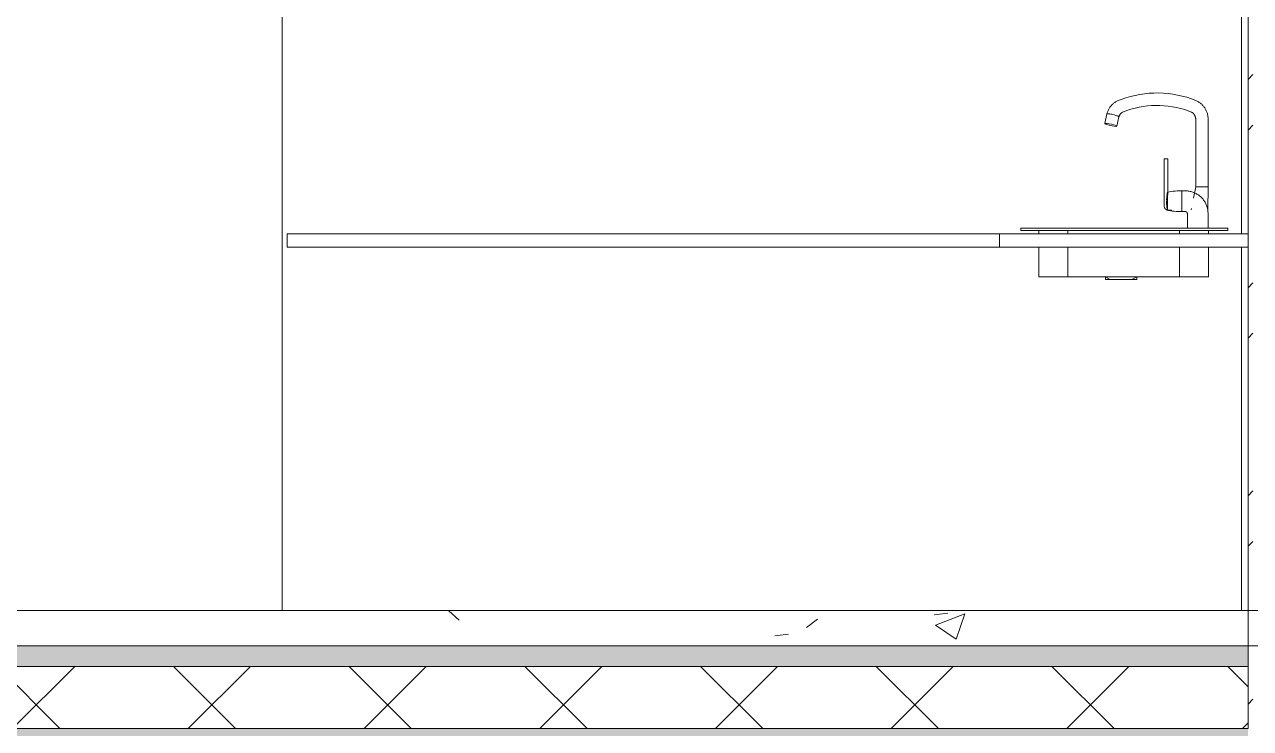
# Model space of a CAD drawing. Header units: millimetres. Extents: x -12186 to 152825, y -4386 to 9463.
# Drawn here: x 52088 to 55049, y -285 to 1416 of the extents above; entities that cross this region are included whole.
import ezdxf

# ---------------------------------------------------------------- set-up
doc = ezdxf.new("R2010")
doc.units = ezdxf.units.MM
doc.linetypes.add('1000 Dashed', pattern=[2, 1, -1])
for name, color, linetype, lineweight in [('A-DETL-GENF', 92, 'Continuous', 5), ('A-DETL-THIN', 151, 'Continuous', 5), ('A-FLOR', 192, 'Continuous', 9), ('A-FLOR-LEVL', 51, 'Continuous', 5), ('A-FLOR-PATT', 8, 'Continuous', 9), ('A-WALL', 113, 'Continuous', 9), ('A-WALL-PATT', 111, 'Continuous', 9), ('C-BLDG-PADS', 91, 'Continuous', 5), ('I-WALL', 2, 'Continuous', 9), ('P-SANR-FIXT', 6, 'Continuous', 5), ('Q-CASE', 31, 'Continuous', 5)]:
    doc.layers.add(name, color=color, linetype=linetype, lineweight=lineweight)
pattern_1 = [(45, (47874, 3166.03), (-251.447, 251.447), []), (45, (47874, 3547.03), (-251.447, 251.447), [])]
pattern_2 = [(50, (47874, 3166), (728.737, -63.756), [76.2, -838.2]), (355, (47874, 3166), (-140.97, 764.23), [60.96, -670.56]), (100.451, (47934.7, 3160.7), (587.77, 700.467), [64.76, -712.36]), (46.184, (47874, 3369.2), (1084.32, -168.17), [114.3, -1257.3]), (96.636, (47964.3, 3355.2), (949.61, 989.71), [97.14, -1068.54]), (351.184, (47874, 3369.2), (949.62, 989.7), [91.44, -1005.84]), (21, (47975.6, 3318.4), (606.46, -409.06), [76.2, -838.2]), (326, (47975.6, 3318.4), (247.21, 736.75), [60.96, -670.56]), (71.451, (48026.1, 3284.34), (853.67, 327.685), [64.76, -712.36]), (37.5, (47873.98, 3166.03), (12.355, 338.22), [33.528, -628.904, 33.528, -647.192, -673.1]), (37.5, (47873.98, 3166.03), (12.355, 338.22), [-1343.152, 33.528, -639.572]), (7.5, (47874, 3166.03), (267.279, 400.722), [33.528, -354.584, 33.528, -613.664, -256.54]), (7.5, (47874, 3166.03), (267.279, 400.722), [-1035.304, 33.528, -223.012]), (327.5, (47647.42, 3166.03), (542.363, -22.915), [33.528, -220.472, 33.528, -758.952, -1051.56]), (327.5, (47647.42, 3166.03), (542.363, -22.915), [-1046.48, 33.528, -1018.032]), (317.5, (47545.8, 3166.03), (592.517, 101.707), [33.528, -296.672, 33.528, -492.76, -746.76]), (317.5, (47545.8, 3166.03), (592.517, 101.707), [-856.49, 33.53, -713.23])]

# ---------------------------------------------------------------- blocks, each defined once
blk = doc.blocks.new('Casework 1 - Casework 1-941583-Section B-B')
at = {"layer": 'Q-CASE'}
for p, q in [((5228.7, 910), (6948.7, 910)), ((5228.7, 878), (5228.7, 910)), ((7548.7, 910), (6948.7, 910)), ((6948.7, 910), (6948.7, 878)), ((7548.7, 878), (7548.7, 910)), ((6948.7, 878), (5228.7, 878)), ((6948.7, 878), (7548.7, 878))]:
    blk.add_line(p, q, dxfattribs=at)
blk = doc.blocks.new('Kitchensingle  Sink - Kitchensingle  Sink-1107372-Section B-B')
at = {"layer": 'P-SANR-FIXT'}
for p, q in [((6999.7, 924), (6999.7, 918)), ((7037.7, 924), (6999.7, 924)), ((6999.7, 918), (7037.7, 918)), ((7037.7, 924), (7461.7, 924)), ((7037.7, 924), (7461.7, 924)), ((7461.7, 918), (7037.7, 918)), ((7043.2, 918), (7043.2, 910)), ((7113.6, 918), (7113.6, 910)), ((7382.9, 910), (7382.9, 918)), ((7453.2, 910), (7453.2, 918)), ((7499.7, 924), (7461.7, 924)), ((7461.7, 918), (7499.7, 918)), ((7499.7, 918), (7499.7, 924)), ((7043.2, 878), (7043.2, 811.5)), ((7113.6, 878), (7113.6, 811.5)), ((7382.9, 811.5), (7382.9, 878)), ((7453.2, 811.5), (7453.2, 878)), ((7043.2, 811.5), (7043.2, 806.5)), ((7043.2, 806.5), (7051.1, 806.5)), ((7051.1, 806.5), (7113.6, 806.5)), ((7113.6, 806.5), (7113.6, 811.5)), ((7382.9, 806.5), (7113.6, 806.5)), ((7204.2, 806.5), (7216.2, 800)), ((7204.2, 806.5), (7204.2, 800)), ((7204.2, 800), (7242.2, 800)), ((7242.2, 800), (7280.2, 800)), ((7268.2, 800), (7280.2, 806.5)), ((7280.2, 800), (7280.2, 806.5)), ((7382.9, 806.5), (7382.9, 811.5)), ((7382.9, 806.5), (7445.4, 806.5)), ((7445.4, 806.5), (7453.2, 806.5)), ((7453.2, 806.5), (7453.2, 811.5))]:
    blk.add_line(p, q, dxfattribs=at)
blk = doc.blocks.new('Tap _3_ - Tap _3_-1107360-Section B-B')
at = {"layer": 'P-SANR-FIXT'}
for p, q in [((7207.8, 1199.9), (7202.7, 1176.6)), ((7232, 1170.3), (7236.9, 1192.7)), ((7422.6, 1185.5), (7422.6, 1023.9)), ((7452.6, 1023.9), (7452.6, 1185.5)), ((7346.5, 1091.6), (7346.5, 976.5)), ((7354.9, 1003.7), (7354.9, 1091.6)), ((7354.2, 967.5), (7354.2, 1010.1)), ((7397.2, 1014), (7389.2, 1014)), ((7389.2, 1014), (7389.2, 1009.2)), ((7389.2, 1009.2), (7389.2, 989)), ((7417.1, 996.5), (7422.6, 1023.9)), ((7422.6, 1023.9), (7437.6, 1023.9)), ((7437.6, 1023.9), (7445.1, 1023.9)), ((7445.1, 1023.9), (7448.2, 1023.9)), ((7448.2, 1023.9), (7452.6, 1023.9)), ((7451.5, 968.4), (7452.6, 1023.9)), ((7389.2, 989), (7389.2, 981.3)), ((7389.2, 981.2), (7389.2, 969.6)), ((7355.7, 967.3), (7364.8, 967.3)), ((7389.2, 968.8), (7389.2, 964)), ((7389.2, 964), (7397.2, 964)), ((7402.2, 959), (7402.2, 924)), ((7411.5, 968.4), (7412, 971)), ((7452.2, 924), (7452.2, 959))]:
    blk.add_line(p, q, dxfattribs=at)
at = {"layer": 'P-SANR-FIXT', "flags": 128}
for points in [[(7422.8, 1232.3), (7411.9, 1236.4), (7400.9, 1240), (7389.7, 1243), (7378.5, 1245.6), (7367.1, 1247.6), (7355.7, 1249.1), (7344.3, 1250), (7332.8, 1250.5), (7321.4, 1250.4), (7309.9, 1249.7), (7298.5, 1248.6), (7287.1, 1246.9), (7275.8, 1244.7), (7264.6, 1242), (7253.5, 1238.8), (7242.5, 1235), (7235.5, 1232.3)], [(7235.5, 1232.3), (7233.8, 1231.6), (7232.1, 1230.8), (7230.4, 1229.9), (7228.8, 1228.9), (7227.2, 1227.9), (7225.7, 1226.8), (7224.2, 1225.7), (7222.7, 1224.4), (7221.4, 1223.2), (7220, 1221.8), (7218.7, 1220.4), (7217.5, 1219), (7216.3, 1217.5), (7215.2, 1216), (7214.2, 1214.4), (7213.2, 1212.8), (7212.3, 1211.2), (7211.4, 1209.5), (7210.6, 1207.8), (7209.8, 1206), (7209.2, 1204.3), (7208.5, 1202.5), (7208, 1200.7), (7207.8, 1199.9)], [(7246.6, 1204.5), (7256.3, 1208.1), (7266, 1211.2), (7275.8, 1213.9), (7285.8, 1216.2), (7295.7, 1217.9), (7305.8, 1219.2), (7315.8, 1220.1), (7325.9, 1220.5), (7336, 1220.4), (7346.1, 1219.8), (7356.1, 1218.8), (7366.2, 1217.3), (7376.1, 1215.4), (7386, 1213), (7395.8, 1210.2), (7405.5, 1206.8), (7411.7, 1204.5)], [(7452.6, 1185.5), (7452.5, 1187.4), (7452.4, 1189.3), (7452.3, 1191.2), (7452, 1193.1), (7451.7, 1195), (7451.4, 1196.9), (7450.9, 1198.7), (7450.5, 1200.6), (7449.9, 1202.4), (7449.3, 1204.2), (7448.6, 1206), (7447.8, 1207.7), (7447, 1209.4), (7446.1, 1211.1), (7445.2, 1212.8), (7444.2, 1214.4), (7443.1, 1216), (7442, 1217.5), (7440.8, 1219), (7439.6, 1220.5), (7438.3, 1221.8), (7437, 1223.2), (7435.6, 1224.5), (7434.1, 1225.7), (7432.6, 1226.8), (7431.1, 1227.9), (7429.5, 1229), (7427.8, 1229.9), (7426.2, 1230.8), (7424.5, 1231.6), (7422.8, 1232.3)], [(7236.9, 1192.7), (7237.2, 1193.4), (7237.4, 1194.2), (7237.7, 1195), (7238, 1195.7), (7238.4, 1196.4), (7238.8, 1197.1), (7239.1, 1197.8), (7239.5, 1198.4), (7240, 1199), (7240.4, 1199.6), (7240.8, 1200.1), (7241.3, 1200.7), (7241.8, 1201.2), (7242.2, 1201.6), (7242.7, 1202.1), (7243.2, 1202.5), (7243.7, 1202.9), (7244.2, 1203.2), (7244.7, 1203.5), (7245.2, 1203.8), (7245.8, 1204.1), (7246.3, 1204.3), (7246.6, 1204.5)], [(7411.7, 1204.5), (7412.2, 1204.3), (7412.7, 1204), (7413.2, 1203.7), (7413.7, 1203.4), (7414.3, 1203.1), (7414.8, 1202.7), (7415.3, 1202.3), (7415.8, 1201.9), (7416.3, 1201.5), (7416.8, 1201), (7417.2, 1200.5), (7417.7, 1199.9), (7418.1, 1199.3), (7418.6, 1198.7), (7419, 1198.1), (7419.4, 1197.5), (7419.8, 1196.8), (7420.2, 1196.1), (7420.5, 1195.4), (7420.8, 1194.6), (7421.1, 1193.8), (7421.4, 1193), (7421.6, 1192.2), (7421.8, 1191.4), (7422, 1190.6), (7422.2, 1189.7), (7422.3, 1188.9), (7422.4, 1188), (7422.5, 1187.2), (7422.6, 1186.3), (7422.6, 1185.5)], [(7346.7, 1091.6), (7346.5, 1091.6), (7346.7, 1091.6), (7346.9, 1091.6), (7347.4, 1091.6), (7347.9, 1091.6), (7348.5, 1091.6), (7349.2, 1091.6), (7349.9, 1091.6), (7350.7, 1091.6)], [(7350.7, 1091.6), (7351.5, 1091.6), (7352.2, 1091.6), (7352.9, 1091.6), (7353.5, 1091.6), (7354.1, 1091.6), (7354.5, 1091.6), (7354.8, 1091.6), (7354.9, 1091.6), (7354.8, 1091.6)], [(7352, 991.3), (7352.1, 993.8), (7352.3, 997.5), (7352.7, 1001.2), (7353.2, 1004.9), (7353.8, 1008.6), (7354.2, 1010.5)], [(7354.2, 1010.5), (7358.8, 1011.6), (7363.4, 1012.4), (7368, 1013.1), (7372.7, 1013.6), (7377.3, 1013.9), (7382, 1014), (7386.7, 1013.9), (7389.2, 1013.8)], [(7452.2, 959), (7452.2, 961.2), (7452, 963.4), (7451.8, 965.6), (7451.5, 967.8), (7451.1, 969.9), (7450.6, 972.1), (7450.1, 974.2), (7449.4, 976.3), (7448.7, 978.4), (7447.9, 980.4), (7447, 982.4), (7446, 984.4), (7444.9, 986.3), (7443.8, 988.2), (7442.6, 990.1), (7441.3, 991.8), (7440, 993.6), (7438.6, 995.3), (7437.1, 996.9), (7435.5, 998.5), (7433.9, 1000), (7432.3, 1001.4), (7430.5, 1002.8), (7428.8, 1004.1), (7426.9, 1005.3), (7425.1, 1006.4), (7423.1, 1007.5), (7421.2, 1008.5), (7419.2, 1009.4), (7417.1, 1010.3), (7415.1, 1011), (7413, 1011.7), (7410.9, 1012.3), (7408.7, 1012.8), (7406.6, 1013.2), (7404.4, 1013.5), (7402.2, 1013.8), (7400, 1013.9), (7397.8, 1014), (7397.2, 1014)], [(7352, 987.9), (7352, 987.9), (7352, 987.9), (7352, 987.9), (7352, 987.9), (7352, 988), (7352, 988), (7352, 988), (7352, 988), (7352, 988), (7352, 988), (7352, 988), (7352, 988.1), (7352, 988.1), (7352, 988.1), (7352, 988.1), (7352, 988.2), (7352, 988.2), (7352, 988.2), (7352, 988.2), (7352, 988.3), (7352, 988.3), (7352, 988.3), (7352, 988.4), (7352, 988.4), (7352, 988.5), (7352, 988.5), (7352, 988.5), (7352, 988.6), (7352, 988.6), (7352, 988.7), (7352, 988.7), (7352, 988.7), (7352, 988.8), (7352, 988.8), (7352, 988.9), (7352, 988.9), (7352, 988.9), (7352, 989), (7352, 989), (7352, 989.1), (7352, 989.1), (7352, 989.2), (7352, 989.2), (7352, 989.2), (7352, 989.3), (7352, 989.3), (7352, 989.4), (7352, 989.4), (7352, 989.4), (7352, 989.5), (7352, 989.5), (7352, 989.6), (7352, 989.6), (7352, 989.6), (7352, 989.7), (7352, 989.7), (7352, 989.7), (7352, 989.8), (7352, 989.8), (7352, 989.8), (7352, 989.8), (7352, 989.9), (7352, 989.9), (7352, 989.9), (7352, 989.9), (7352, 990), (7352, 990), (7352, 990), (7352, 990), (7352, 990), (7352, 990), (7352, 990.1), (7352, 990.1), (7352, 990.1), (7352, 990.1), (7352, 990.1)], [(7352, 990.1), (7352, 990.1), (7352, 990.1), (7352, 990.1), (7352, 990.1), (7352, 990), (7352, 990), (7352, 990), (7352, 990), (7352, 990), (7352, 990), (7352, 990), (7352, 989.9), (7352, 989.9), (7352, 989.9), (7352, 989.9), (7352, 989.8), (7352, 989.8), (7352, 989.8), (7352, 989.8), (7352, 989.7), (7352, 989.7), (7352, 989.7), (7352, 989.6), (7352, 989.6), (7352, 989.5), (7352, 989.5), (7352, 989.5), (7352, 989.4), (7352, 989.4), (7352, 989.3), (7352, 989.3), (7352, 989.3), (7352, 989.2), (7352, 989.2), (7352, 989.1), (7352, 989.1), (7352, 989.1), (7352, 989), (7352, 989), (7352, 988.9), (7352, 988.9), (7352, 988.8), (7352, 988.8), (7352, 988.8), (7352, 988.7), (7352, 988.7), (7352, 988.6), (7352, 988.6), (7352, 988.6), (7352, 988.5), (7352, 988.5), (7352, 988.4), (7352, 988.4), (7352, 988.4), (7352, 988.3), (7352, 988.3), (7352, 988.3), (7352, 988.2), (7352, 988.2), (7352, 988.2), (7352, 988.2), (7352, 988.1), (7352, 988.1), (7352, 988.1), (7352, 988.1), (7352, 988), (7352, 988), (7352, 988), (7352, 988), (7352, 988), (7352, 988), (7352, 987.9), (7352, 987.9), (7352, 987.9), (7352, 987.9), (7352, 987.9)], [(7354.2, 967.5), (7353.5, 971.1), (7352.9, 974.8), (7352.5, 978.5), (7352.2, 982.2), (7352, 986), (7352, 987.9)], [(7346.5, 976.5), (7346.7, 974.6), (7347.3, 972.8), (7348.3, 971.1), (7349.6, 969.7), (7350.9, 968.6), (7353.3, 967.6), (7355.7, 967.3)], [(7389.2, 964.2), (7384.6, 964), (7379.9, 964), (7375.2, 964.2), (7370.6, 964.6), (7365.9, 965.2), (7361.3, 965.9), (7356.8, 966.9), (7354.2, 967.5)], [(7397.2, 964), (7397.4, 964), (7397.6, 964), (7397.8, 964), (7398, 963.9), (7398.2, 963.9), (7398.4, 963.9), (7398.6, 963.8), (7398.8, 963.7), (7399, 963.7), (7399.2, 963.6), (7399.3, 963.5), (7399.5, 963.4), (7399.7, 963.3), (7399.9, 963.2), (7400, 963.1), (7400.2, 963), (7400.4, 962.9), (7400.5, 962.8), (7400.7, 962.6), (7400.8, 962.5), (7400.9, 962.3), (7401.1, 962.2), (7401.2, 962), (7401.3, 961.9), (7401.4, 961.7), (7401.5, 961.5), (7401.6, 961.4), (7401.7, 961.2), (7401.8, 961), (7401.9, 960.8), (7401.9, 960.6), (7402, 960.4), (7402.1, 960.2), (7402.1, 960), (7402.1, 959.8), (7402.2, 959.7), (7402.2, 959.5), (7402.2, 959.3), (7402.2, 959.1), (7402.2, 959)]]:
    blk.add_lwpolyline(points, dxfattribs=at)
at = {"layer": 'P-SANR-FIXT'}
for start_param, end_param in [(4.201862, 7.343454), (1.060269, 3.141593), (3.154664, 4.201862)]:
    blk.add_ellipse((7217.4, 1173.4), major_axis=(-14.7, 3.2), ratio=0.121478, start_param=start_param, end_param=end_param, dxfattribs=at)
for points in [[(7207.8, 1199.9), (7207.8, 1200.1), (7208.5, 1200.4), (7211.1, 1200.4), (7215.1, 1199.9), (7220, 1199), (7225.2, 1197.8), (7228.4, 1196.8), (7229.9, 1196.3)], [(7229.9, 1196.3), (7231.3, 1195.8), (7233.9, 1194.9), (7236.4, 1193.6), (7236.9, 1192.9), (7236.9, 1192.7)]]:
    blk.add_open_spline(points, degree=3, dxfattribs=at)

msp = doc.modelspace()

# ---------------------------------------------------------------- hatches: boundary and pattern name
at = {"layer": 'A-DETL-GENF'}
h = msp.add_hatch(dxfattribs=at)
h.set_pattern_fill('FP_96', color=135, style=0, pattern_type=2)
h.set_pattern_definition([(45, (47838.48, 3201.53), (0, 424.264), [300, -300]), (45, (47767.98, 3272.03), (0, 424.264), [300, -300]), (45, (47696.98, 3343.03), (0, 424.264), [300, -300]), (135, (48121.48, 3413.53), (-424.264, 3e-14), [300, -300]), (135, (48191.98, 3484.03), (-424.264, 3e-14), [300, -300]), (135, (48262.98, 3555.03), (-424.264, 3e-14), [300, -300])])
h.paths.add_polyline_path([(54715.8, -2196.1), (69940.2, -2196.1), (69940.2, 0), (55296.9, 0), (55296.9, -680), (55519.9, -680), (55519.9, -980), (54819.9, -980), (54819.9, -680), (55042.9, -680), (55042.9, -285), (48932.9, -285), (48932.9, -680), (49155.9, -680), (49155.9, -980), (48455.9, -980), (48455.9, -680), (48678.9, -680), (48678.9, -285), (46724.9, -285), (46724.9, -680), (46947.9, -680), (46947.9, -980), (46247.9, -980), (46247.9, -680), (46470.9, -680), (46470.9, -54), (46368, -81.6), (44301.8, -52.1), (43824.7, -39), (42874.6, 77.7), (42874.6, -2196.1), (53024.2, -2196.1)])
h = msp.add_hatch(dxfattribs=at)
h.set_pattern_fill('FP_112', style=0, pattern_type=2)
h.set_pattern_definition([(0, (104300.69, 34807.58), (132, 228), [6, -201, 3, -87, -219]), (0, (104300.69, 34807.58), (132, 228), [-297, 6, -213]), (10, (104243.69, 34930.58), (80.6761, 285.3443), [3, -51, 6, -159, -201]), (10, (104243.69, 34930.58), (80.6761, 285.3443), [-219, 3, -198]), (20, (104213.69, 34834.58), (133.47095, 220.97625), [6, -165, 3, -123, -102]), (20, (104213.69, 34834.58), (133.47095, 220.97625), [-297, 6, -96]), (30, (104300.69, 34816.58), (-21.96926, 254.0519), [3, -99, 6, -147, -198]), (30, (104300.69, 34816.58), (-21.96926, 254.0519), [-255, 3, -195]), (40, (104216.69, 34882.58), (33.83592, 216.37036), [6, -132, 3, -84, -159]), (40, (104216.69, 34882.58), (33.83592, 216.37036), [-225, 6, -153]), (50, (104261.69, 34774.58), (-80.24786, 235.7335), [3, -111, 6, -183, -96]), (50, (104261.69, 34774.58), (-80.24786, 235.7335), [-303, 3, -93]), (60, (104270.69, 34795.58), (-99.473, 223.70766), [6, -123, 3, -144, -117]), (60, (104270.69, 34795.58), (-99.473, 223.70766), [-276, 6, -111]), (70, (104237.69, 34759.58), (-109.89227, 215.58685), [3, -57, 6, -96, -135]), (70, (104237.69, 34759.58), (-109.89227, 215.58685), [-162, 3, -132]), (80, (104252.69, 34936.58), (-208.56534, 164.71945), [6, -132, 3, -156, -153]), (80, (104252.69, 34936.58), (-208.56534, 164.71945), [-297, 6, -147]), (90, (104270.69, 34807.58), (-264, 111), [3, -93, 6, -183, -189]), (90, (104270.69, 34807.58), (-264, 111), [-285, 3, -186]), (100, (104222.69, 34900.58), (-239.1082, 146.7081), [6, -117, 3, -96, -225]), (100, (104222.69, 34900.58), (-239.1082, 146.7081), [-222, 6, -219]), (110, (104201.69, 34729.58), (-223.52587, 87.8475), [3, -78, 6, -159, -177]), (110, (104201.69, 34729.58), (-223.52587, 87.8475), [-246, 3, -174]), (120, (104120.69, 34765.58), (-291.8461, 25.4923), [6, -201, 3, -93, -129]), (120, (104120.69, 34765.58), (-291.8461, 25.4923), [-303, 6, -123]), (130, (104186.69, 34699.58), (-288.3003, 63.55263), [3, -66, 6, -129, -171]), (130, (104186.69, 34699.58), (-288.3003, 63.55263), [-204, 3, -168]), (140, (104096.69, 34939.58), (-209.02667, -20.4169), [6, -108, 3, -93, -132]), (140, (104096.69, 34939.58), (-209.02667, -20.4169), [-210, 6, -126]), (150, (104345.69, 34681.58), (-236.325, -175.3269), [3, -84, 6, -186, -174]), (150, (104345.69, 34681.58), (-236.325, -175.3269), [-279, 3, -171]), (160, (104147.69, 34849.58), (-229.6926, -139.8761), [6, -126, 3, -114, -189]), (160, (104147.69, 34849.58), (-229.6926, -139.8761), [-249, 6, -183]), (170, (104165.69, 34777.58), (-211.4765, -145.4878), [3, -99, 6, -135, -135]), (170, (104165.69, 34777.58), (-211.4765, -145.4878), [-243, 3, -132])])
h.paths.add_polyline_path([(51544, -135), (55042.9, -135), (55042.9, -85), (48932.9, -85), (48932.9, -135), (51332.6, -135)])
h = msp.add_hatch(dxfattribs=at)
h.set_pattern_fill('FP_111', style=0, pattern_type=2)
h.set_pattern_definition([(45, (47873.98, 3166.03), (-212.132, 212.132), []), (135, (47873.98, 3166.03), (-212.132, -212.132), [])])
h.paths.add_polyline_path([(48932.9, -285), (55042.9, -285), (55042.9, -135), (48932.9, -135), (48932.9, -206.1)])
at = {"layer": 'A-FLOR-PATT', "lineweight": 5}
h = msp.add_hatch(dxfattribs=at)
h.set_pattern_fill('FP_93', color=256, style=0, pattern_type=2)
h.set_pattern_definition(pattern_2)
h.paths.add_polyline_path([(46724.9, -85), (55042.9, -85), (55042.9, 0), (46724.9, 0), (46724.9, -63.5)])
h = msp.add_hatch(dxfattribs=at)
h.set_pattern_fill('FP_93', color=256, style=0, pattern_type=2)
h.set_pattern_definition(pattern_2)
h.paths.add_polyline_path([(51673.9, -85), (55042.9, -85), (55042.9, 0), (51673.9, 0), (51673.9, -63.5)])
at = {"layer": 'A-WALL-PATT', "lineweight": 5}
h = msp.add_hatch(dxfattribs=at)
h.set_pattern_fill('FP_91', color=256, style=0, pattern_type=2)
h.set_pattern_definition(pattern_1)
h.paths.add_polyline_path([(55054.9, 0), (55054.9, 2400), (55042.9, 2400), (55042.9, 0)])
h = msp.add_hatch(dxfattribs=at)
h.set_pattern_fill('FP_91', color=256, style=0, pattern_type=2)
h.set_pattern_definition(pattern_1)
h.paths.add_polyline_path([(55054.9, -680), (55054.9, 0), (55042.9, 0), (55042.9, -680)])

# ---------------------------------------------------------------- linework, layer by layer
at = {"layer": 'A-DETL-THIN'}
for p, q in [((55042.9, -85), (48932.9, -85)), ((55042.9, -135), (55042.9, -85)), ((55042.9, -135), (48932.9, -135)), ((55042.9, -285), (55042.9, -135)), ((48932.9, -285), (55042.9, -285))]:
    msp.add_line(p, q, dxfattribs=at)
at = {"layer": 'A-FLOR'}
msp.add_line((55042.9, 0), (46724.9, 0), dxfattribs=at)
at = {"layer": 'A-FLOR-LEVL', "linetype": '1000 Dashed'}
msp.add_line((40316.8, 0), (72499.1, 0), dxfattribs=at)
at = {"layer": 'A-WALL'}
for p, q in [((52710.9, 2605), (52710.9, 0)), ((55026.9, 910), (55026.9, 2605)), ((55026.9, 0), (55026.9, 878))]:
    msp.add_line(p, q, dxfattribs=at)
at = {"layer": 'C-BLDG-PADS', "lineweight": 9}
msp.add_line((55296.9, -85), (55042.9, -85), dxfattribs=at)
at = {"layer": 'I-WALL', "lineweight": 18}
msp.add_line((55042.9, 3485), (55042.9, -85), dxfattribs=at)

# ---------------------------------------------------------------- block references
at = {"layer": 'P-SANR-FIXT'}
for name in ['Tap _3_ - Tap _3_-1107360-Section B-B', 'Kitchensingle  Sink - Kitchensingle  Sink-1107372-Section B-B']:
    msp.add_blockref(name, (47494.2, 0), dxfattribs=at)
at = {"layer": 'Q-CASE'}
msp.add_blockref('Casework 1 - Casework 1-941583-Section B-B', (47494.2, 0), dxfattribs=at)

doc.saveas('drawing.dxf')
